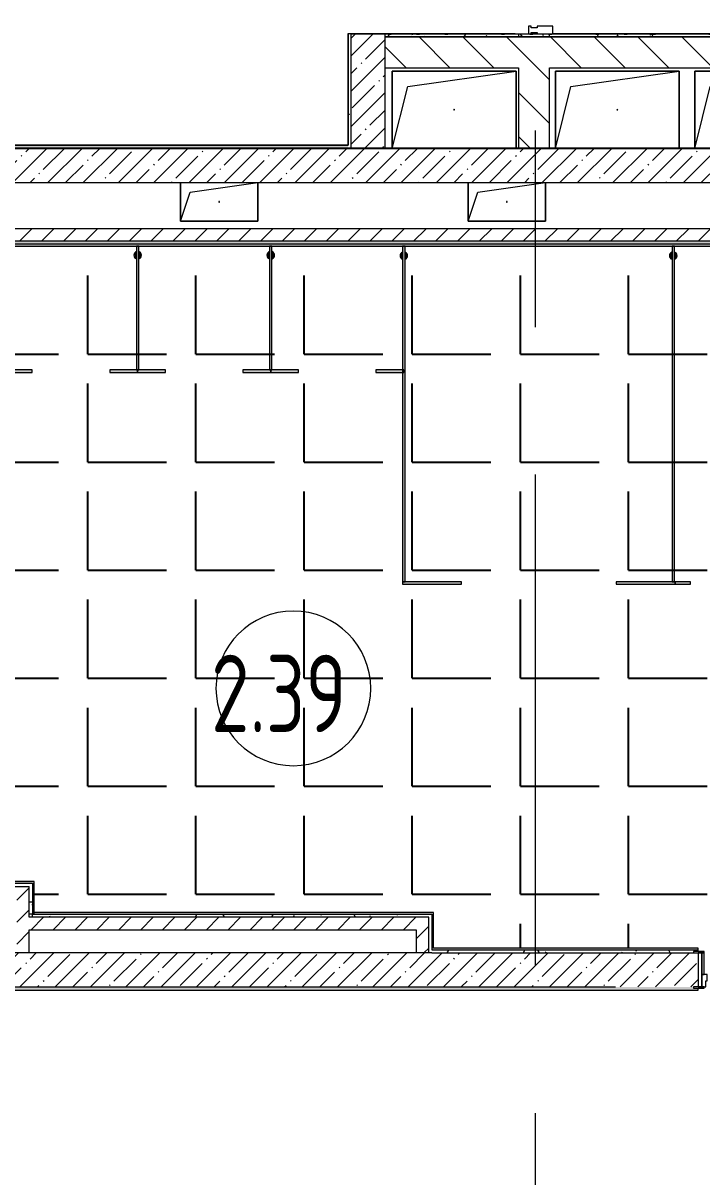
# Model space of a CAD drawing. Header units: millimetres. Extents: x -625 to 415037, y -3642 to 102118.
# Drawn here: x 244072 to 248457, y 3951 to 11409 of the extents above; entities that cross this region are included whole.
import ezdxf

# ---------------------------------------------------------------- set-up
doc = ezdxf.new("R2010")
doc.units = ezdxf.units.MM
doc.linetypes.add('Осевая', pattern=[6350, 1270, -952.5, 3175, -952.5])
doc.layers.add('1) плитка КР3', color=160, linetype='Continuous')
for name, color, linetype, lineweight in [('A-AREA-IDEN', 7, 'Continuous', 9), ('A-DOOR-FRAM-2', 7, 'Continuous', 5), ('A-GENM', 7, 'Continuous', 9), ('A-GENM-1', 7, 'Continuous', 20), ('A-GLAZ-CWMG', 7, 'Continuous', 9), ('A-GLAZ-CWMG-1', 7, 'Continuous', 20), ('A-WALL', 7, 'Continuous', 5), ('I-WALL', 7, 'Continuous', 5), ('Оси-2', 7, 'Осевая', 9)]:
    doc.layers.add(name, color=color, linetype=linetype, lineweight=lineweight)
doc.layers.add('A-AREA-PATT-2', color=7, linetype='Continuous', lineweight=5, true_color=0xcde0ef, transparency=1)
for name, color, linetype, lineweight, true_color in [('A-DOOR-1', 7, 'Continuous', 5, 0xc0c0c0), ('A-DOOR-FRAM-1', 7, 'Continuous', 5, 0xc0c0c0), ('A-WALL-1', 9, 'Continuous', 5, 0x808080), ('A-WALL-FNSH-1', 9, 'Continuous', 5, 0x808080)]:
    doc.layers.add(name, color=color, linetype=linetype, lineweight=lineweight, true_color=true_color)
doc.layers.get('A-DOOR-1').off()
doc.styles.add('СПДС', font='ГОСТ тип А.ttf', dxfattribs={"width": 0.9})
pattern_1 = [(45, (148772.12, -0.94), (-70.71068, 70.71068), [])]
pattern_2 = [(45, (148772.12, -0.94), (-114.04925, 114.04925), []), (45, (148886.17, -0.94), (-114.04925, 114.04925), [201.612, -40.322, 6.706, -33.617])]
pattern_3 = [(135, (148772.12, -0.94), (-141.42136, -141.42136), [])]
pattern_4 = [(0, (148772.123, -0.94), (243.84, 60.96), [20.117, -162.763, 20.117, -162.763, -975.36]), (0, (148772.123, -0.94), (243.84, 60.96), [-365.76, 20.117, -345.643, 20.117, -162.763, -426.72]), (0, (148772.123, -0.94), (243.84, 60.96), [-914.4, 20.117, -101.803, 20.117, -284.683]), (120, (148863.563, 29.54), (-174.71291, 180.691634), [20.117, -162.763, 20.117, -162.763, -975.36]), (120, (148863.563, 29.54), (-174.71291, 180.691634), [-365.76, 20.117, -345.643, 20.117, -162.763, -426.72]), (120, (148863.563, 29.54), (-174.71291, 180.691634), [-914.4, 20.117, -101.803, 20.117, -284.683]), (240, (148894.043, 151.46), (-69.12709, -241.651634), [20.117, -162.763, 20.117, -162.763, -975.36]), (240, (148894.043, 151.46), (-69.12709, -241.651634), [-365.76, 20.117, -345.643, 20.117, -162.763, -426.72]), (240, (148894.043, 151.46), (-69.12709, -241.651634), [-914.4, 20.117, -101.803, 20.117, -284.683])]

# ---------------------------------------------------------------- blocks, each defined once
blk = doc.blocks.new('110_Дверь_СКБ_1Ст_Внутренняя1 - Д-7а_л__950x2100h_Туалет-32220591-Объем проектирования 2 этажа')
at = {"layer": 'A-DOOR-FRAM-2'}
h = blk.add_hatch(dxfattribs=at)
h.set_pattern_fill('FP_38', color=256, style=0, pattern_type=2)
h.set_pattern_definition([(45, (-346.384, 174.685), (-14.1421, 14.1421), []), (135, (-346.384, 174.685), (-14.1421, -14.1421), [])])
h.paths.add_polyline_path([(-487.5, 110), (-512.5, 110), (-512.5, -110), (-487.5, -108.6)])
at = {"layer": 'A-DOOR-FRAM-1'}
for p, q in [((-472.5, 118), (-542.5, 118)), ((-542.5, 118), (-542.5, 110)), ((-542.5, 110), (-472.5, 110)), ((-487.5, 110), (-512.5, 110)), ((-512.5, 110), (-512.5, -110)), ((-462.5, 110), (-487.5, 110)), ((-487.5, 110), (-487.5, 30)), ((-487.5, -110), (-487.5, 110)), ((-472.5, 110), (-487.5, 110)), ((-487.5, 110), (-487.5, 109)), ((-487.5, 109), (-472.5, 109)), ((-472.5, 110), (-472.5, 118)), ((-472.5, 109), (-472.5, 110)), ((-462.5, 70), (-462.5, 110)), ((487.5, 110), (487.5, 70)), ((512.5, 110), (487.5, 110)), ((567.5, 118), (497.5, 118)), ((497.5, 118), (497.5, 110)), ((512.5, 110), (497.5, 110)), ((497.5, 110), (497.5, 109)), ((497.5, 110), (567.5, 110)), ((497.5, 109), (512.5, 109)), ((512.5, 30), (512.5, 110)), ((537.5, 110), (512.5, 110)), ((512.5, 110), (512.5, -110)), ((512.5, 109), (512.5, 110)), ((537.5, -110), (537.5, 110)), ((567.5, 110), (567.5, 118)), ((-487.5, 30), (-452.5, 30)), ((-472.5, 30), (-487.5, 30)), ((-487.5, 30), (-487.5, -110)), ((-472.5, -110), (-472.5, 30)), ((-452.5, 70), (-462.5, 70)), ((-452.5, 30), (-452.5, 70)), ((487.5, 70), (477.5, 70)), ((477.5, 70), (477.5, 30)), ((477.5, 30), (512.5, 30)), ((512.5, 30), (497.5, 30)), ((497.5, 30), (497.5, -110)), ((512.5, -110), (512.5, 30)), ((-472.5, -110), (-542.5, -110)), ((-542.5, -110), (-542.5, -118)), ((-542.5, -118), (-472.5, -118)), ((-512.5, -110), (-487.5, -110)), ((-487.5, -110), (-472.5, -110)), ((-472.5, -118), (-472.5, -110)), ((497.5, -110), (512.5, -110)), ((567.5, -110), (497.5, -110)), ((497.5, -110), (497.5, -118)), ((497.5, -118), (567.5, -118)), ((512.5, -110), (537.5, -110)), ((567.5, -118), (567.5, -110))]:
    blk.add_line(p, q, dxfattribs=at)
blk = doc.blocks.new('GM_Отверстие прямоугольное _в плите_ - Отверстие-V354-Объем проектирования 2 этажа')
at = {"layer": 'A-GENM'}
for p, q in [((-250, -125), (-250, 125)), ((-250, 125), (-250, -125)), ((-187.5, 62.5), (250, 125)), ((250, 125), (250, -125)), ((250, -125), (250, 125)), ((-250, -125), (-187.5, 62.5)), ((250, -125), (-250, -125)), ((-250, -125), (250, -125))]:
    blk.add_line(p, q, dxfattribs=at)
for start, end in [(360, 180), (180, 360)]:
    blk.add_arc((0, 0), 2.5, start, end, dxfattribs=at)
blk = doc.blocks.new('GM_Отверстие прямоугольное _в плите_ - Отверстие-21985264-Объем проектирования 2 этажа')
at = {"layer": 'A-GENM'}
for p, q in [((-400, -250), (-400, 250)), ((-400, 250), (400, 250)), ((400, 250), (-400, 250)), ((-400, 250), (-400, -250)), ((-300, 150), (400, 250)), ((400, 250), (400, -250)), ((400, -250), (400, 250)), ((-400, -250), (-300, 150))]:
    blk.add_line(p, q, dxfattribs=at)
for start, end in [(360, 180), (180, 360)]:
    blk.add_arc((0, 0), 2.5, start, end, dxfattribs=at)
blk = doc.blocks.new('GM_Отверстие прямоугольное _в плите_ - Отверстие-21985485-Объем проектирования 2 этажа')
at = {"layer": 'A-GENM'}
for p, q in [((-500, -250), (-500, 250)), ((-500, 250), (450, 250)), ((450, 250), (-500, 250)), ((-500, 250), (-500, -250)), ((-400, 150), (450, 244.4)), ((-500, -250), (-400, 150))]:
    blk.add_line(p, q, dxfattribs=at)
for start, end in [(360, 180), (180, 360)]:
    blk.add_arc((0, 0), 2.5, start, end, dxfattribs=at)
blk = doc.blocks.new('131_Сантехническая перегородка 7 - СП-1-30858579-Объем проектирования 2 этажа')
at = {"layer": 'A-GENM'}
blk.add_hatch(color=256, dxfattribs=at).paths.add_polyline_path([(2165.9, -8), (2165.9, 8), (-4.1, 8), (-4.1, -8), (1166.2, -8)])
at = {"layer": 'A-GENM', "flags": 128}
for points in [[(71.5, 8), (71.1, 8.5), (70.8, 9), (70.4, 9.5), (70, 9.9), (69.6, 10.4), (69.2, 10.8), (68.8, 11.2), (68.3, 11.6), (67.8, 12), (67.3, 12.3), (66.8, 12.7), (66.3, 13), (65.8, 13.3), (65.3, 13.6), (64.7, 13.8), (64.2, 14), (63.6, 14.3), (63, 14.4), (62.4, 14.6), (61.9, 14.7), (61.3, 14.9), (60.7, 14.9), (60.1, 15), (59.5, 15.1), (58.9, 15.1), (58.3, 15.1), (57.7, 15), (57.1, 15), (56.5, 14.9), (55.9, 14.8), (55.3, 14.7), (54.7, 14.5), (54.1, 14.4), (53.5, 14.2), (53, 13.9), (52.4, 13.7), (51.9, 13.4), (51.4, 13.2), (50.8, 12.9), (50.3, 12.5), (49.8, 12.2), (49.3, 11.8), (48.9, 11.4), (48.4, 11), (48, 10.6), (47.6, 10.2), (47.2, 9.7), (46.8, 9.3), (46.4, 8.8), (46.1, 8.3), (45.9, 8)], [(45.9, -8), (46.3, -8.5), (46.6, -9), (47, -9.5), (47.4, -9.9), (47.8, -10.4), (48.2, -10.8), (48.6, -11.2), (49.1, -11.6), (49.6, -12), (50, -12.3), (50.5, -12.7), (51.1, -13), (51.6, -13.3), (52.1, -13.6), (52.7, -13.8), (53.2, -14), (53.8, -14.3), (54.4, -14.4), (54.9, -14.6), (55.5, -14.7), (56.1, -14.9), (56.7, -14.9), (57.3, -15), (57.9, -15.1), (58.5, -15.1), (59.1, -15.1), (59.7, -15), (60.3, -15), (60.9, -14.9), (61.5, -14.8), (62.1, -14.7), (62.7, -14.5), (63.3, -14.4), (63.8, -14.2), (64.4, -13.9), (65, -13.7), (65.5, -13.4), (66, -13.2), (66.6, -12.9), (67.1, -12.5), (67.6, -12.2), (68, -11.8), (68.5, -11.4), (69, -11), (69.4, -10.6), (69.8, -10.2), (70.2, -9.7), (70.6, -9.3), (70.9, -8.8), (71.3, -8.3), (71.5, -8)]]:
    blk.add_lwpolyline(points, dxfattribs=at)
at = {"layer": 'A-GENM'}
for radius, start, end in [(24.6, 19.91127, 160.08873), (17.6, 28.97309, 151.02691), (15.1, 33.78108, 146.21892), (24.6, 199.91127, 340.08873), (17.6, 208.97309, 331.02691), (15.1, 213.78108, 326.21892)]:
    blk.add_arc((58.7, 0), radius, start, end, dxfattribs=at)
at = {"layer": 'A-GENM-1'}
for p, q in [((2165.9, 8), (-4.1, 8)), ((-4.1, 8), (-4.1, -8)), ((2165.9, -8), (2165.9, 8)), ((-4.1, -8), (2165.9, -8))]:
    blk.add_line(p, q, dxfattribs=at)
blk = doc.blocks.new('131_Сантехническая перегородка 6 - СП-1-30839354-Объем проектирования 2 этажа')
at = {"layer": 'A-GENM'}
blk.add_hatch(color=256, dxfattribs=at).paths.add_polyline_path([(800, -8), (800, 8), (0, 8), (0, -8), (143.7, -8)])
at = {"layer": 'A-GENM', "flags": 128}
for points in [[(71.5, 8), (71.1, 8.5), (70.8, 9), (70.4, 9.5), (70, 9.9), (69.6, 10.4), (69.2, 10.8), (68.8, 11.2), (68.3, 11.6), (67.8, 12), (67.3, 12.3), (66.8, 12.7), (66.3, 13), (65.8, 13.3), (65.3, 13.6), (64.7, 13.8), (64.2, 14), (63.6, 14.3), (63, 14.4), (62.4, 14.6), (61.9, 14.7), (61.3, 14.9), (60.7, 14.9), (60.1, 15), (59.5, 15.1), (58.9, 15.1), (58.3, 15.1), (57.7, 15), (57.1, 15), (56.5, 14.9), (55.9, 14.8), (55.3, 14.7), (54.7, 14.5), (54.1, 14.4), (53.5, 14.2), (53, 13.9), (52.4, 13.7), (51.9, 13.4), (51.4, 13.2), (50.8, 12.9), (50.3, 12.5), (49.8, 12.2), (49.3, 11.8), (48.9, 11.4), (48.4, 11), (48, 10.6), (47.6, 10.2), (47.2, 9.7), (46.8, 9.3), (46.4, 8.8), (46.1, 8.3), (45.9, 8)], [(45.9, -8), (46.3, -8.5), (46.6, -9), (47, -9.5), (47.4, -9.9), (47.8, -10.4), (48.2, -10.8), (48.6, -11.2), (49.1, -11.6), (49.6, -12), (50, -12.3), (50.5, -12.7), (51.1, -13), (51.6, -13.3), (52.1, -13.6), (52.7, -13.8), (53.2, -14), (53.8, -14.3), (54.4, -14.4), (54.9, -14.6), (55.5, -14.7), (56.1, -14.9), (56.7, -14.9), (57.3, -15), (57.9, -15.1), (58.5, -15.1), (59.1, -15.1), (59.7, -15), (60.3, -15), (60.9, -14.9), (61.5, -14.8), (62.1, -14.7), (62.7, -14.5), (63.3, -14.4), (63.8, -14.2), (64.4, -13.9), (65, -13.7), (65.5, -13.4), (66, -13.2), (66.6, -12.9), (67.1, -12.5), (67.6, -12.2), (68, -11.8), (68.5, -11.4), (69, -11), (69.4, -10.6), (69.8, -10.2), (70.2, -9.7), (70.6, -9.3), (70.9, -8.8), (71.3, -8.3), (71.5, -8)]]:
    blk.add_lwpolyline(points, dxfattribs=at)
at = {"layer": 'A-GENM'}
for radius, start, end in [(24.6, 19.91127, 160.08873), (17.6, 28.97309, 151.02691), (15.1, 33.78108, 146.21892), (24.6, 199.91127, 340.08873), (17.6, 208.97309, 331.02691), (15.1, 213.78108, 326.21892)]:
    blk.add_arc((58.7, 0), radius, start, end, dxfattribs=at)
at = {"layer": 'A-GENM-1'}
for p, q in [((800, 8), (0, 8)), ((0, 8), (0, -8)), ((800, -8), (800, 8)), ((0, -8), (800, -8))]:
    blk.add_line(p, q, dxfattribs=at)
blk = doc.blocks.new('131_Сантехническая перегородка_Дверь МГН - СД-1-30883454-Объем проектирования 2 этажа')
at = {"layer": 'A-GENM'}
for points in [[(-350.5, 8), (-370, 8), (-370, -8), (10, -8), (10, 8), (-335.4, 8)], [(1390, 8), (1010, 8), (1010, -8), (1390, -8)]]:
    blk.add_hatch(color=256, dxfattribs=at).paths.add_polyline_path(points)
at = {"layer": 'A-GENM-1'}
for p, q in [((10, 8), (-370, 8)), ((-370, 8), (-370, -8)), ((10, -8), (10, 8)), ((1390, 8), (1010, 8)), ((1010, 8), (1010, -8)), ((1390, -8), (1390, 8)), ((-370, -8), (10, -8)), ((1010, -8), (1390, -8))]:
    blk.add_line(p, q, dxfattribs=at)
blk = doc.blocks.new('131_Сантехническая перегородка_Дверь 5 - СД-1-V491-Объем проектирования 2 этажа')
at = {"layer": 'A-GENM'}
for points in [[(70, 8), (70, -8), (250, -8), (250, 8), (77.3, 8)], [(920.9, 8), (750, 8), (750, -8), (930, -8), (930, 8)]]:
    blk.add_hatch(color=256, dxfattribs=at).paths.add_polyline_path(points)
at = {"layer": 'A-GENM-1'}
for p, q in [((250, 8), (70, 8)), ((70, 8), (70, -8)), ((250, -8), (250, 8)), ((930, 8), (750, 8)), ((750, 8), (750, -8)), ((930, -8), (930, 8)), ((70, -8), (250, -8)), ((750, -8), (930, -8))]:
    blk.add_line(p, q, dxfattribs=at)
blk = doc.blocks.new('131_Сантехническая перегородка_Дверь 5 - СД-1-V492-Объем проектирования 2 этажа')
at = {"layer": 'A-GENM'}
for points in [[(78, 8), (78, -8), (250, -8), (250, 8), (148.3, 8)], [(750, 8), (750, -8), (930, -8), (930, 8), (921.6, 8)]]:
    blk.add_hatch(color=256, dxfattribs=at).paths.add_polyline_path(points)
at = {"layer": 'A-GENM-1'}
for p, q in [((250, 8), (70, 8)), ((70, 8), (70, -8)), ((250, -8), (250, 8)), ((930, 8), (750, 8)), ((750, 8), (750, -8)), ((930, -8), (930, 8)), ((70, -8), (250, -8)), ((750, -8), (930, -8))]:
    blk.add_line(p, q, dxfattribs=at)
blk = doc.blocks.new('131_Сантехническая перегородка_Дверь МГН 2 - СД-1-30897608-Объем проектирования 2 этажа')
at = {"layer": 'A-GENM'}
for points in [[(10, 8), (-427.5, 8), (-427.5, -8), (10, -8)], [(1010, 8), (1010, -8), (1110, -8), (1110, 8)]]:
    blk.add_hatch(color=256, dxfattribs=at).paths.add_polyline_path(points)
at = {"layer": 'A-GENM-1'}
for p, q in [((10, 8), (-430, 8)), ((-430, 8), (-430, -8)), ((10, -8), (10, 8)), ((1110, 8), (1010, 8)), ((1010, 8), (1010, -8)), ((1110, -8), (1110, 8)), ((-430, -8), (10, -8)), ((1010, -8), (1110, -8))]:
    blk.add_line(p, q, dxfattribs=at)
blk = doc.blocks.new('Прямоугольный импост - Импост структурный с накладкой - 160мм Темный-32310142-Объем проектирования 2 этажа')
at = {"layer": 'A-GLAZ-CWMG-1'}
for p, q in [((-50, 0), (-50, 17)), ((-50, 17), (0, 17)), ((-40, 0), (-50, 0)), ((-40, -40), (-40, 0)), ((0, 0), (-10, 0)), ((-10, 0), (-10, -40)), ((0, 17), (0, 0)), ((-50, -140), (-50, -40)), ((-50, -40), (-40, -40)), ((-10, -40), (0, -40)), ((0, -40), (0, -140)), ((0, -140), (-50, -140))]:
    blk.add_line(p, q, dxfattribs=at)
blk = doc.blocks.new('Марка_Помещения - Номер-25198446-Объем проектирования 2 этажа')
at = {"layer": 'A-AREA-IDEN'}
for start, end in [(360, 180), (180, 360)]:
    blk.add_arc((0, 0), 2.5, start, end, dxfattribs=at)

msp = doc.modelspace()

# ---------------------------------------------------------------- hatches: boundary and pattern name
at = {"layer": '1) плитка КР3'}
h = msp.add_hatch(dxfattribs=at)
h.set_pattern_fill('ANGLE', color=256, scale=100)
h.set_pattern_definition([(0, (243093.1, 9968.06), (0, 698.5), [508, -190.5]), (90, (243093.1, 9968.06), (-698.5, 4e-14), [508, -190.5])])
h.paths.add_polyline_path([(249821.1, 9968.1), (243093.1, 9968.1), (243093.1, 8090.1), (243323.1, 8090.1), (243323.1, 5860.1), (244143.1, 5860.1), (244143.1, 5660.1), (246723.1, 5660.1), (246723.1, 5430.1), (248432.1, 5430.1), (248432.1, 5407.1), (248472.1, 5407.1), (248472.1, 5399.1), (248472.1, 5259.1), (248492.1, 5259.1), (248492.1, 5219.1), (248482.1, 5179.1), (249432.1, 5179.1), (249432.1, 5219.1), (249422.1, 5219.1), (249422.1, 5259.1), (249442.1, 5259.1), (249442.1, 5399.1), (249442.1, 5407.1), (249482.1, 5407.1), (249482.1, 5419.1), (249482.1, 5430.1), (249821.1, 5430.1)])
at = {"layer": 'A-AREA-PATT-2'}
h = msp.add_hatch(color=256, dxfattribs=at)
h.paths.add_polyline_path([(243323.1, 6849.1), (243492.1, 6849.1), (243492.1, 7049.1), (243323.1, 7049.1)])
h.paths.add_polyline_path([(248264.1, 9883.3), (248264.1, 9893.5), (248261.5, 9894.6), (248257.1, 9905.3), (248264.1, 9927.3), (248255.4, 9922), (248248.7, 9912.9), (248250.9, 9894.6), (248260.2, 9884.6)])
h.paths.add_polyline_path([(246523.6, 9883.3), (246523.6, 9893.5), (246521, 9894.6), (246516.6, 9905.3), (246523.6, 9927.3), (246517.2, 9925.2), (246508.2, 9912.9), (246510.4, 9894.6), (246519.2, 9884.7)])
h.paths.add_polyline_path([(246539.6, 9883.3), (246546.1, 9885.4), (246555, 9897.7), (246552.8, 9915.9), (246544, 9925.9), (246539.6, 9925.2), (246539.6, 9917), (246543.1, 9914.1), (246546.7, 9905.3), (246539.6, 9885.4)])
h.paths.add_polyline_path([(248280.1, 9883.3), (248286.6, 9885.4), (248295.5, 9897.7), (248293.3, 9915.9), (248284.5, 9925.9), (248280.1, 9925.2), (248280.1, 9917), (248283.6, 9914.1), (248287.2, 9905.3), (248280.1, 9885.4)])
h.paths.add_polyline_path([(245680, 9886.4), (245686.5, 9888.5), (245695.4, 9900.8), (245693.2, 9919), (245684.4, 9928.9), (245680, 9928.3), (245680, 9920.1), (245683.4, 9917.1), (245687.1, 9908.4), (245680, 9888.5)])
h.paths.add_polyline_path([(243944.7, 9886.4), (243944.7, 9896.6), (243942.1, 9897.7), (243937.7, 9908.4), (243944.7, 9930.4), (243938.3, 9928.3), (243929.3, 9916), (243931.6, 9897.7), (243940.3, 9887.8)])
h.paths.add_polyline_path([(243960.7, 9886.4), (243967.2, 9888.5), (243976.2, 9900.8), (243973.9, 9919), (243965.2, 9928.9), (243960.7, 9928.3), (243960.7, 9920.1), (243964.2, 9917.1), (243967.8, 9908.4), (243960.7, 9888.5)])
h.paths.add_polyline_path([(244804.4, 9886.4), (244804.4, 9896.6), (244801.7, 9897.7), (244797.3, 9908.4), (244804.4, 9930.4), (244797.9, 9928.3), (244789, 9916), (244791.2, 9897.7), (244799.9, 9887.8)])
h.paths.add_polyline_path([(245664, 9886.4), (245664, 9896.6), (245661.3, 9897.7), (245656.9, 9908.4), (245664, 9930.4), (245657.5, 9928.3), (245648.6, 9916), (245650.8, 9897.7), (245659.6, 9887.8)])
h.paths.add_polyline_path([(244820.4, 9886.4), (244826.8, 9888.5), (244835.8, 9900.8), (244833.6, 9919), (244824.8, 9928.9), (244820.4, 9928.3), (244820.4, 9920.1), (244823.8, 9917.1), (244827.4, 9908.4), (244820.4, 9888.5)])
at = {"layer": 'I-WALL'}
h = msp.add_hatch(dxfattribs=at)
h.set_pattern_fill('FP_191', color=256, style=0, pattern_type=2)
h.set_pattern_definition(pattern_4)
h.paths.add_polyline_path([(246171.1, 10599.1), (246191.1, 10600.5), (246191.1, 11339.1), (246171.1, 11339.1), (246171.1, 10612.4)])
h = msp.add_hatch(dxfattribs=at)
h.set_pattern_fill('FP_1', color=256, style=0, pattern_type=2)
h.set_pattern_definition(pattern_2)
h.paths.add_polyline_path([(246191.1, 10599.1), (246411.1, 10599.1), (246411.1, 11339.1), (246191.1, 11339.1), (246191.1, 10600.5)])
h = msp.add_hatch(dxfattribs=at)
h.set_pattern_fill('FP_191', color=256, style=0, pattern_type=2)
h.set_pattern_definition(pattern_4)
h.paths.add_polyline_path([(249361.1, 11319.1), (249361.1, 11319.1), (249361.1, 11339.1), (246411.1, 11339.1), (246411.1, 11319.1), (249344.3, 11319.1)])
h = msp.add_hatch(dxfattribs=at)
h.set_pattern_fill('FP_23', color=256, style=0, pattern_type=2)
h.set_pattern_definition(pattern_3)
h.paths.add_polyline_path([(246411.1, 11119.1), (249361.1, 11119.1), (249361.1, 11319.1), (246411.1, 11319.1)])
h = msp.add_hatch(dxfattribs=at)
h.set_pattern_fill('FP_23', color=256, style=0, pattern_type=2)
h.set_pattern_definition(pattern_3)
h.paths.add_polyline_path([(247472.1, 10599.1), (247472.1, 11119.1), (247272.1, 11119.1), (247272.1, 10599.1)])
h = msp.add_hatch(dxfattribs=at)
h.set_pattern_fill('FP_191', color=256, style=0, pattern_type=2)
h.set_pattern_definition(pattern_4)
h.paths.add_polyline_path([(246171.1, 10599.1), (246170.1, 10619.1), (242232.1, 10619.1), (242232.1, 10607.1), (242262.1, 10607.1), (242262.1, 10599.1), (246170.1, 10599.1)])
h.paths.add_polyline_path([(240802.1, 10599.1), (241252.1, 10599.1), (241252.1, 10607.1), (241282.1, 10607.1), (241282.1, 10619.1), (240157.1, 10619.1), (240157.1, 10607.1), (240212.1, 10607.1), (240212.1, 10599.1), (240722.1, 10599.1)])
h.paths.add_polyline_path([(238503.3, 10599.1), (238702.1, 10599.1), (238702.1, 10607.1), (238757.1, 10607.1), (238757.1, 10619.1), (238157.7, 10617), (238382.1, 10599.1)])
h.paths.add_polyline_path([(238122.1, 10599.1), (238132.1, 10599.1), (238132.1, 10619.1), (237995.6, 10619.1), (237995.6, 10599.1)])
h = msp.add_hatch(dxfattribs=at)
h.set_pattern_fill('FP_1', color=256, style=0, pattern_type=2)
h.set_pattern_definition(pattern_2)
h.paths.add_polyline_path([(242982.1, 10379.1), (250382.1, 10379.1), (250382.1, 10599.1), (242982.1, 10599.1), (242982.1, 10379.7)])
h = msp.add_hatch(dxfattribs=at)
h.set_pattern_fill('FP_22', color=256, style=0, pattern_type=2)
h.set_pattern_definition(pattern_1)
h.paths.add_polyline_path([(249852.1, 9999.1), (249852.1, 10079.1), (243062.1, 10079.1), (243062.1, 9999.1), (249832.1, 9999.1)])
h = msp.add_hatch(dxfattribs=at)
h.set_pattern_fill('FP_191', color=256, style=0, pattern_type=2)
h.set_pattern_definition(pattern_4)
h.paths.add_polyline_path([(249821.1, 9979.1), (249832.1, 9979.1), (249832.1, 9999.1), (243062.1, 9999.1), (243062.1, 9979.1), (249784.5, 9979.1)])
for points in [[(249832.1, 9968.1), (249832.1, 9979.1), (243082.1, 9979.1), (243084.4, 9968.1), (249829.7, 9968.1)], [(244143.1, 5849.1), (244143.1, 5860.1), (243323.1, 5860.1), (243323.1, 5849.1), (244132.1, 5849.1)], [(244132.1, 5660.1), (244143.1, 5660.1), (244143.1, 5849.1), (244132.1, 5849.1), (244132.1, 5827.5)], [(244132.1, 5649.1), (246723.1, 5649.1), (246723.1, 5660.1), (244132.1, 5660.1)], [(246712.1, 5419.1), (246723.1, 5419.1), (246723.1, 5649.1), (246712.1, 5649.1), (246712.1, 5430.1)]]:
    msp.add_hatch(color=256, dxfattribs=at).paths.add_polyline_path(points)
h = msp.add_hatch(dxfattribs=at)
h.set_pattern_fill('FP_191', color=256, style=0, pattern_type=2)
h.set_pattern_definition(pattern_4)
h.paths.add_polyline_path([(243323.2, 5829.1), (244132.1, 5829.1), (244132.1, 5849.1), (243312.1, 5849.1), (243312.1, 5829.1), (243323.1, 5829.1)])
h = msp.add_hatch(dxfattribs=at)
h.set_pattern_fill('FP_22', color=256, style=0, pattern_type=2)
h.set_pattern_definition(pattern_1)
h.paths.add_polyline_path([(244112.1, 5399.1), (244112.1, 5829.1), (244032.1, 5829.1), (244032.1, 5399.1)])
h = msp.add_hatch(dxfattribs=at)
h.set_pattern_fill('FP_191', color=256, style=0, pattern_type=2)
h.set_pattern_definition(pattern_4)
h.paths.add_polyline_path([(244112.1, 5629.1), (244132.1, 5649.1), (244132.1, 5829.1), (244112.1, 5829.1), (244112.1, 5629.7)])
h = msp.add_hatch(dxfattribs=at)
h.set_pattern_fill('FP_191', color=256, style=0, pattern_type=2)
h.set_pattern_definition(pattern_4)
h.paths.add_polyline_path([(246692.1, 5629.1), (246712.1, 5629.1), (246712.1, 5649.1), (244132.1, 5649.1), (244112.1, 5629.1), (246612.1, 5629.1)])
h = msp.add_hatch(dxfattribs=at)
h.set_pattern_fill('FP_22', color=256, style=0, pattern_type=2)
h.set_pattern_definition(pattern_1)
h.paths.add_polyline_path([(246453.3, 5549.1), (246612.1, 5549.1), (246612.1, 5629.1), (244112.1, 5629.1), (244112.1, 5549.1)])
h = msp.add_hatch(dxfattribs=at)
h.set_pattern_fill('FP_22', color=256, style=0, pattern_type=2)
h.set_pattern_definition(pattern_1)
h.paths.add_polyline_path([(246692.1, 5399.1), (246692.1, 5629.1), (246612.1, 5629.1), (246612.1, 5399.1)])
h = msp.add_hatch(dxfattribs=at)
h.set_pattern_fill('FP_191', color=256, style=0, pattern_type=2)
h.set_pattern_definition(pattern_4)
h.paths.add_polyline_path([(246692.1, 5399.1), (246712.1, 5400.2), (246712.1, 5629.1), (246692.1, 5629.1), (246692.1, 5401.6)])
h = msp.add_hatch(dxfattribs=at)
h.set_pattern_fill('FP_1', color=256, style=0, pattern_type=2)
h.set_pattern_definition(pattern_2)
h.paths.add_polyline_path([(250342.1, 5179.1), (250382.1, 5180), (250382.1, 5399.1), (249482.1, 5399.1), (249482.1, 5179.1), (250302.1, 5179.1)])
h.paths.add_polyline_path([(246692.1, 5179.1), (248432.1, 5179.1), (248432.1, 5399.1), (242982.1, 5399.1), (242982.1, 5179.1), (246453.3, 5179.1)])
h = msp.add_hatch(dxfattribs=at)
h.set_pattern_fill('FP_191', color=256, style=0, pattern_type=2)
h.set_pattern_definition(pattern_4)
h.paths.add_polyline_path([(246712.1, 5399.1), (248402.1, 5399.4), (248402.1, 5407.1), (248432.1, 5407.1), (248432.1, 5419.1), (246712.1, 5419.1), (246712.1, 5400.2)])
h.paths.add_polyline_path([(249832.1, 5399.1), (249832.1, 5419.1), (249482.1, 5419.1), (249482.1, 5407.1), (249512.1, 5407.1), (249512.1, 5399.1), (249821.1, 5399.1)])
h = msp.add_hatch(color=256, dxfattribs=at)
h.paths.add_polyline_path([(249821.1, 5419.1), (249832.1, 5419.1), (249832.1, 5430.1), (249482.1, 5430.1), (249482.1, 5419.1), (249821.1, 5419.1)])
h.paths.add_polyline_path([(247898.8, 5419.1), (248432.1, 5419.1), (248432.1, 5430.1), (246723.1, 5430.1), (246723.1, 5419.1), (247029.4, 5419.1)])
h = msp.add_hatch(dxfattribs=at)
h.set_pattern_fill('FP_191', color=256, style=0, pattern_type=2)
h.set_pattern_definition(pattern_4)
h.paths.add_polyline_path([(250302.1, 5159.1), (250342.1, 5159.1), (250342.1, 5179.1), (249512.1, 5179.1), (249512.1, 5171.1), (249482.1, 5171.1), (249482.1, 5159.1), (250067, 5159.1)])
h.paths.add_polyline_path([(246692.1, 5159.1), (248432.1, 5159.1), (248432.1, 5171.1), (248402.1, 5171.1), (248402.1, 5179.1), (242962.1, 5177.9), (242962.1, 5159.1), (246453.3, 5159.1)])

# ---------------------------------------------------------------- linework, layer by layer
at = {"layer": '1) плитка КР3'}
msp.add_lwpolyline([(233742.1, 13389.1), (269982.1, 13389.1), (269982.1, 10599.1), (233742.1, 10599.1)], close=True, dxfattribs=at)
at = {"layer": 'A-WALL'}
for p, q in [((247251.1, 11339.1), (249601.1, 11339.1)), ((242232.1, 10619.1), (246171.1, 10619.1)), ((249852.1, 9999.1), (243062.1, 9999.1)), ((249821.1, 9979.1), (243082.1, 9979.1)), ((243292.1, 5829.1), (244112.1, 5829.1)), ((244112.1, 5629.1), (244112.1, 5829.1)), ((246712.1, 5629.1), (246712.1, 5419.1)), ((246712.1, 5419.1), (248432.1, 5419.1)), ((246712.1, 5399.1), (248402.1, 5399.1)), ((242982.1, 5179.1), (247898.8, 5179.1))]:
    msp.add_line(p, q, dxfattribs=at)
at = {"layer": 'A-WALL-1'}
for p, q in [((246171.1, 11340.1), (246171.1, 10619.1)), ((246191.1, 11340.1), (246171.1, 11340.1)), ((246191.1, 10599.1), (246191.1, 11340.1)), ((246411.1, 10599.1), (246411.1, 11339.1)), ((247272.1, 11339.1), (247272.1, 11319.1)), ((247472.1, 11319.1), (247472.1, 11339.1)), ((249361.1, 11319.1), (246411.1, 11319.1)), ((246411.1, 11319.1), (249361.1, 11319.1)), ((246411.1, 11119.1), (247272.1, 11119.1)), ((247272.1, 11119.1), (247272.1, 10599.1)), ((247472.1, 10599.1), (247472.1, 11119.1)), ((247472.1, 11119.1), (249361.1, 11119.1)), ((242262.1, 10599.1), (246191.1, 10599.1)), ((249361.1, 10599.1), (246411.1, 10599.1)), ((242982.1, 10379.1), (250382.1, 10379.1)), ((249852.1, 10079.1), (243062.1, 10079.1)), ((244132.1, 5649.1), (244112.1, 5649.1)), ((246692.1, 5629.1), (244112.1, 5629.1)), ((244132.1, 5629.1), (244132.1, 5649.1)), ((246692.1, 5399.1), (246692.1, 5629.1)), ((244112.1, 5549.1), (246612.1, 5549.1)), ((244112.1, 5399.1), (244112.1, 5549.1)), ((246612.1, 5549.1), (246612.1, 5399.1)), ((246712.1, 5399.1), (242982.1, 5399.1)), ((248432.1, 5407.1), (248432.1, 5419.1)), ((242962.1, 5159.1), (248432.1, 5159.1)), ((248432.1, 5159.1), (248432.1, 5171.1))]:
    msp.add_line(p, q, dxfattribs=at)
at = {"layer": 'A-WALL-FNSH-1'}
for p, q in [((246170.1, 11340.1), (246170.1, 10620.1)), ((246171.1, 11340.1), (246170.1, 11340.1)), ((247251.1, 11340.1), (246191.1, 11340.1)), ((246191.1, 11339.1), (247251.1, 11339.1)), ((247251.1, 11339.1), (247251.1, 11340.1)), ((249602.1, 11340.1), (247493.1, 11340.1)), ((247493.1, 11340.1), (247493.1, 11339.1)), ((246170.1, 10620.1), (242232.1, 10620.1)), ((243093.1, 9968.1), (249832.1, 9968.1)), ((244143.1, 5860.1), (243323.1, 5860.1)), ((243323.1, 5849.1), (244132.1, 5849.1)), ((244132.1, 5849.1), (244132.1, 5649.1)), ((244143.1, 5649.1), (244143.1, 5860.1)), ((246723.1, 5660.1), (244132.1, 5660.1)), ((244132.1, 5649.1), (246712.1, 5649.1)), ((246712.1, 5649.1), (246712.1, 5629.1)), ((246723.1, 5430.1), (246723.1, 5660.1)), ((248432.1, 5430.1), (246723.1, 5430.1)), ((248432.1, 5419.1), (248432.1, 5430.1)), ((242961.1, 5158.1), (248432.1, 5158.1)), ((248432.1, 5158.1), (248432.1, 5159.1))]:
    msp.add_line(p, q, dxfattribs=at)
at = {"layer": 'Оси-2'}
for p, q in [((247382.1, 3093.7), (247382.1, 16915.1)), ((247382.1, 3092.8), (247382.1, 16914.2))]:
    msp.add_line(p, q, dxfattribs=at)

# ---------------------------------------------------------------- block references
at = {"layer": 'A-AREA-IDEN', "xscale": 199.9999999999999, "yscale": 199.9999999999999, "zscale": 199.9999999999999}
msp.add_blockref('Марка_Помещения - Номер-25198446-Объем проектирования 2 этажа', (245817.9, 7108.8), dxfattribs=at)
at = {"layer": 'A-DOOR-1', "rotation": 180}
msp.add_blockref('110_Дверь_СКБ_1Ст_Внутренняя1 - Д-7а_л__950x2100h_Туалет-32220591-Объем проектирования 2 этажа', (248969.6, 5289.1), dxfattribs=at)
at = {"layer": 'A-GENM'}
for name, p in [('GM_Отверстие прямоугольное _в плите_ - Отверстие-21985264-Объем проектирования 2 этажа', (246857.1, 10849.1)), ('GM_Отверстие прямоугольное _в плите_ - Отверстие-21985264-Объем проектирования 2 этажа', (247911.1, 10849.1)), ('GM_Отверстие прямоугольное _в плите_ - Отверстие-21985485-Объем проектирования 2 этажа', (248911.1, 10849.1)), ('GM_Отверстие прямоугольное _в плите_ - Отверстие-V354-Объем проектирования 2 этажа', (245338.2, 10254.1)), ('GM_Отверстие прямоугольное _в плите_ - Отверстие-V354-Объем проектирования 2 этажа', (247197.1, 10254.1))]:
    msp.add_blockref(name, p, dxfattribs=at)
for name, p, rotation in [('131_Сантехническая перегородка 6 - СП-1-30839354-Объем проектирования 2 этажа', (244812.4, 9967.1), 270.0000000000007), ('131_Сантехническая перегородка 6 - СП-1-30839354-Объем проектирования 2 этажа', (245672, 9967.1), 270.0000000000007), ('131_Сантехническая перегородка 7 - СП-1-30858579-Объем проектирования 2 этажа', (246531.6, 9964), 269.9999999999999), ('131_Сантехническая перегородка 7 - СП-1-30858579-Объем проектирования 2 этажа', (248272.1, 9964), 269.9999999999999), ('131_Сантехническая перегородка_Дверь 5 - СД-1-V491-Объем проектирования 2 этажа', (244881.6, 9159.1), 180), ('131_Сантехническая перегородка_Дверь 5 - СД-1-V491-Объем проектирования 2 этажа', (245741.6, 9159.1), 180), ('131_Сантехническая перегородка_Дверь 5 - СД-1-V492-Объем проектирования 2 этажа', (246601.6, 9159.1), 180), ('131_Сантехническая перегородка_Дверь МГН - СД-1-30883454-Объем проектирования 2 этажа', (247913.6, 7790.1), 180), ('131_Сантехническая перегородка_Дверь МГН 2 - СД-1-30897608-Объем проектирования 2 этажа', (249393.6, 7790.1), 180)]:
    msp.add_blockref(name, p, dxfattribs=dict(at, rotation=rotation))
at = {"layer": 'A-GLAZ-CWMG', "extrusion": (0, 0, -1), "rotation": 270.0000000000001}
msp.add_blockref('Прямоугольный импост - Импост структурный с накладкой - 160мм Темный-32310142-Объем проектирования 2 этажа', (-247353.1, 11339.1), dxfattribs=at)

# ---------------------------------------------------------------- texts
at = {"layer": 'A-AREA-IDEN', "insert": (245286.5, 7325.9), "char_height": 500, "width": 1327.594, "attachment_point": 1, "style": 'СПДС'}
msp.add_mtext('2.39', dxfattribs=at)

doc.saveas('drawing.dxf')
